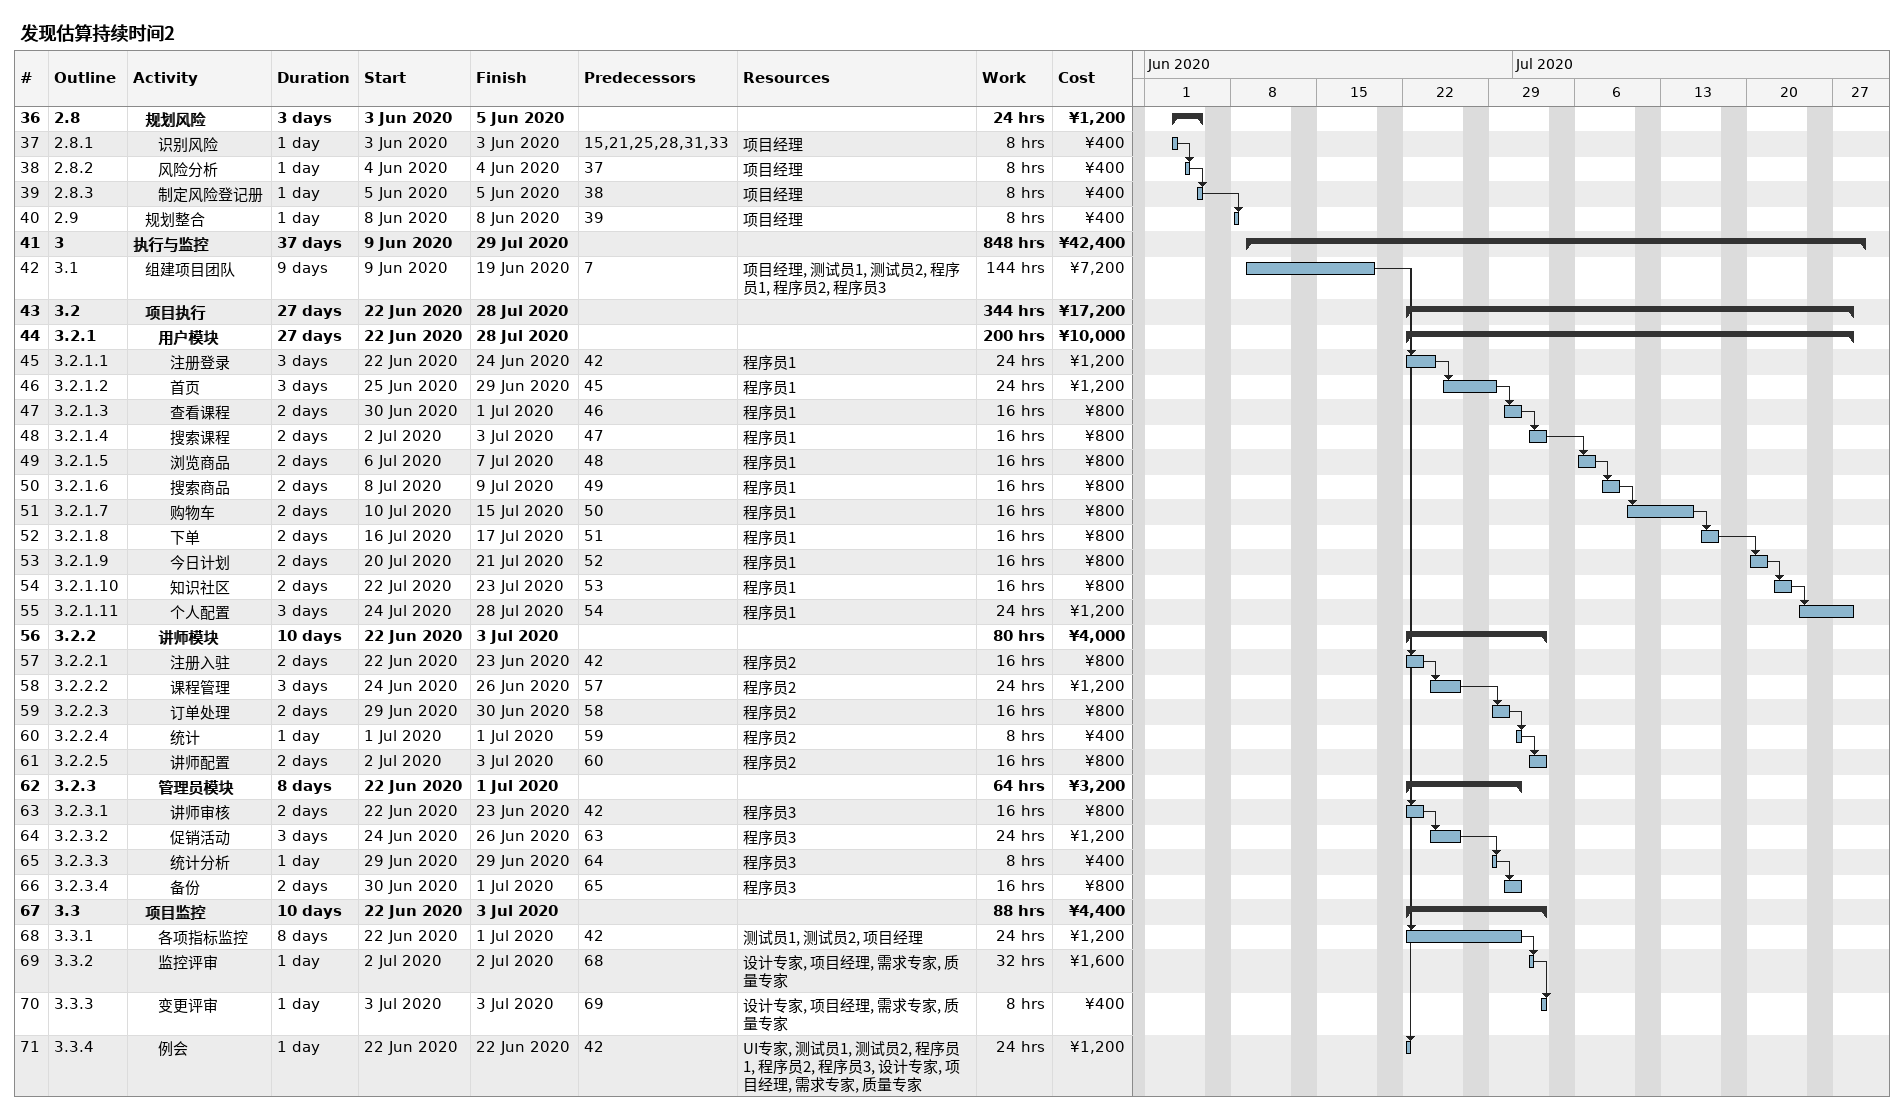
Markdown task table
发现估算持续时间2

| ID | WBS | Task | Duration | Start | Finish | Predecessors | Resources | Work (h) | Cost (¥) |
|---|---|---|---|---|---|---|---|---|---|
| 36 | 2.8 | **规划风险** | 3d | 2020-06-03 | 2020-06-05 |  |  | 24 | 1200 |
| 37 | 2.8.1 | 识别风险 | 1d | 2020-06-03 | 2020-06-03 | 15, 21, 25, 28, 31, 33 | 项目经理 | 8 | 400 |
| 38 | 2.8.2 | 风险分析 | 1d | 2020-06-04 | 2020-06-04 | 37 | 项目经理 | 8 | 400 |
| 39 | 2.8.3 | 制定风险登记册 | 1d | 2020-06-05 | 2020-06-05 | 38 | 项目经理 | 8 | 400 |
| 40 | 2.9 | 规划整合 | 1d | 2020-06-08 | 2020-06-08 | 39 | 项目经理 | 8 | 400 |
| 41 | 3 | **执行与监控** | 37d | 2020-06-09 | 2020-07-29 |  |  | 848 | 42400 |
| 42 | 3.1 | 组建项目团队 | 9d | 2020-06-09 | 2020-06-19 | 7 | 项目经理, 测试员1, 测试员2, 程序员1, 程序员2, 程序员3 | 144 | 7200 |
| 43 | 3.2 | **项目执行** | 27d | 2020-06-22 | 2020-07-28 |  |  | 344 | 17200 |
| 44 | 3.2.1 | **用户模块** | 27d | 2020-06-22 | 2020-07-28 |  |  | 200 | 10000 |
| 45 | 3.2.1.1 | 注册登录 | 3d | 2020-06-22 | 2020-06-24 | 42 | 程序员1 | 24 | 1200 |
| 46 | 3.2.1.2 | 首页 | 3d | 2020-06-25 | 2020-06-29 | 45 | 程序员1 | 24 | 1200 |
| 47 | 3.2.1.3 | 查看课程 | 2d | 2020-06-30 | 2020-07-01 | 46 | 程序员1 | 16 | 800 |
| 48 | 3.2.1.4 | 搜索课程 | 2d | 2020-07-02 | 2020-07-03 | 47 | 程序员1 | 16 | 800 |
| 49 | 3.2.1.5 | 浏览商品 | 2d | 2020-07-06 | 2020-07-07 | 48 | 程序员1 | 16 | 800 |
| 50 | 3.2.1.6 | 搜索商品 | 2d | 2020-07-08 | 2020-07-09 | 49 | 程序员1 | 16 | 800 |
| 51 | 3.2.1.7 | 购物车 | 2d | 2020-07-10 | 2020-07-15 | 50 | 程序员1 | 16 | 800 |
| 52 | 3.2.1.8 | 下单 | 2d | 2020-07-16 | 2020-07-17 | 51 | 程序员1 | 16 | 800 |
| 53 | 3.2.1.9 | 今日计划 | 2d | 2020-07-20 | 2020-07-21 | 52 | 程序员1 | 16 | 800 |
| 54 | 3.2.1.10 | 知识社区 | 2d | 2020-07-22 | 2020-07-23 | 53 | 程序员1 | 16 | 800 |
| 55 | 3.2.1.11 | 个人配置 | 3d | 2020-07-24 | 2020-07-28 | 54 | 程序员1 | 24 | 1200 |
| 56 | 3.2.2 | **讲师模块** | 10d | 2020-06-22 | 2020-07-03 |  |  | 80 | 4000 |
| 57 | 3.2.2.1 | 注册入驻 | 2d | 2020-06-22 | 2020-06-23 | 42 | 程序员2 | 16 | 800 |
| 58 | 3.2.2.2 | 课程管理 | 3d | 2020-06-24 | 2020-06-26 | 57 | 程序员2 | 24 | 1200 |
| 59 | 3.2.2.3 | 订单处理 | 2d | 2020-06-29 | 2020-06-30 | 58 | 程序员2 | 16 | 800 |
| 60 | 3.2.2.4 | 统计 | 1d | 2020-07-01 | 2020-07-01 | 59 | 程序员2 | 8 | 400 |
| 61 | 3.2.2.5 | 讲师配置 | 2d | 2020-07-02 | 2020-07-03 | 60 | 程序员2 | 16 | 800 |
| 62 | 3.2.3 | **管理员模块** | 8d | 2020-06-22 | 2020-07-01 |  |  | 64 | 3200 |
| 63 | 3.2.3.1 | 讲师审核 | 2d | 2020-06-22 | 2020-06-23 | 42 | 程序员3 | 16 | 800 |
| 64 | 3.2.3.2 | 促销活动 | 3d | 2020-06-24 | 2020-06-26 | 63 | 程序员3 | 24 | 1200 |
| 65 | 3.2.3.3 | 统计分析 | 1d | 2020-06-29 | 2020-06-29 | 64 | 程序员3 | 8 | 400 |
| 66 | 3.2.3.4 | 备份 | 2d | 2020-06-30 | 2020-07-01 | 65 | 程序员3 | 16 | 800 |
| 67 | 3.3 | **项目监控** | 10d | 2020-06-22 | 2020-07-03 |  |  | 88 | 4400 |
| 68 | 3.3.1 | 各项指标监控 | 8d | 2020-06-22 | 2020-07-01 | 42 | 测试员1, 测试员2, 项目经理 | 24 | 1200 |
| 69 | 3.3.2 | 监控评审 | 1d | 2020-07-02 | 2020-07-02 | 68 | 设计专家, 项目经理, 需求专家, 质量专家 | 32 | 1600 |
| 70 | 3.3.3 | 变更评审 | 1d | 2020-07-03 | 2020-07-03 | 69 | 设计专家, 项目经理, 需求专家, 质量专家 | 8 | 400 |
| 71 | 3.3.4 | 例会 | 1d | 2020-06-22 | 2020-06-22 | 42 | UI专家, 测试员1, 测试员2, 程序员1, 程序员2, 程序员3, 设计专家, 项目经理, 需求专家, 质量专家 | 24 | 1200 |
